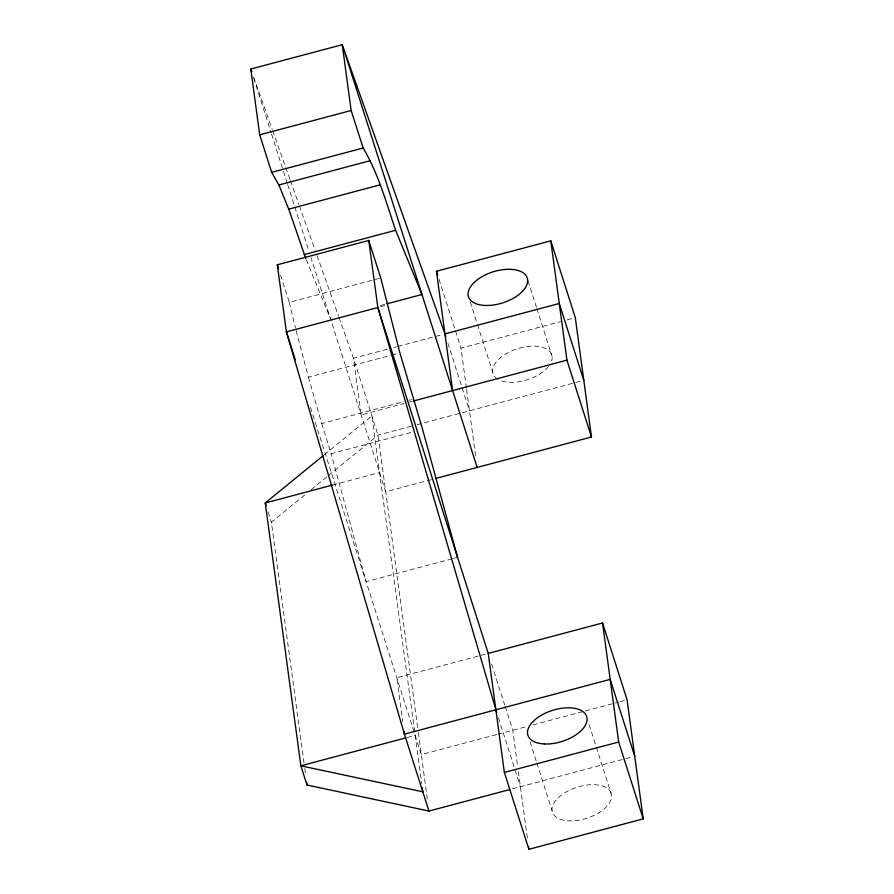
<?xml version="1.0" encoding="UTF-8"?>
<svg xmlns="http://www.w3.org/2000/svg" width="894" height="894" viewBox="0 0 894 894"><rect width="100%" height="100%" fill="white"/><g stroke="black" fill="none" stroke-linecap="round" stroke-linejoin="round"><path stroke-width="0.67" stroke-dasharray="4.47 3.35" d="M324.5 454.599L371.893 415.889L421.711 783.569M303.994 762.895L271.385 522.197L305.849 494.047M311.235 489.644L327.394 476.446M328.478 475.574L378.028 435.11L411.642 426.159M280.615 275.151L289.287 302.328L379.402 278.347M380.274 305.592L385.649 304.161M380.531 306.754L385.906 305.323M387.113 349.297L353.499 358.248L361.176 414.905L404.211 403.462M393.841 347.509L396.534 346.794M397.875 346.436L442.262 334.624M296.149 330.635L308.441 377.212L390.488 355.376M391.829 355.019L397.204 353.588M466.411 388.108L460.991 348.124L560.516 321.639M567.243 319.851L572.618 318.42M308.441 377.212L321.717 423.544L403.753 401.708M409.139 400.277L411.821 399.562M409.586 402.021L412.279 401.305M417.029 424.728L574.384 382.856M575.725 382.498L583.793 380.352M321.717 423.544L331.138 453.727L411.832 432.26M332.501 485.084L379.57 472.557M431.433 479.597L385.705 491.767L311 257.718M452.196 558.761L366.115 581.67L331.138 453.727M453.537 558.404L457.572 557.331M485.543 654.129L396.78 677.741L402.747 721.749M407.105 737.539L415.185 735.393M496.628 734.566L421.309 754.603L309.726 404.948M497.969 734.209L527.561 726.33M532.936 724.9L584.05 711.3M585.391 710.942L613.63 703.433M614.983 703.075L619.017 701.991M620.358 701.634L624.392 700.561M512.34 788.877L632.036 756.95M306.273 259.763L330.512 318.834M253.594 76.929L272.268 129.507M272.726 130.826L285.331 166.318M285.801 167.625L290.002 179.459M290.472 180.778L298.875 204.435M299.345 205.754L315.213 250.443M317.079 255.706L338.558 316.174M339.027 317.493L353.499 358.248L378.028 435.11L418.124 731.091M528.008 280.794L536.467 307.29M536.892 308.62L552.112 356.326M470.255 301.904L477.027 323.114M477.441 324.433L492.672 372.139M589.112 724.621L595.885 745.819M596.309 747.149L611.53 794.855A30.854 16.26 -17.7 0 1 568.852 820.826A30.854 16.26 -17.7 0 1 565.03 792.609A30.854 16.26 -17.7 0 1 611.53 794.855M438.999 279.207L455.068 329.573M455.493 330.892L460.991 348.124M447.905 343.184L469.473 410.771M530.097 741.763L536.434 761.643M536.858 762.973L552.09 810.679M491.622 664.007L504.73 705.087M505.155 706.416L512.765 730.275L517.615 766.069M498.416 717.748L520.42 786.731M253.762 78.337L271.139 132.815M271.564 134.145L283.018 170.016M283.443 171.346L287.253 183.304M287.678 184.633L308.888 251.069M268.111 511.938L271.385 522.197M289.287 302.328L295.478 327.953M466.601 389.493L475.653 456.376M518.364 771.578L527.605 839.779M418.314 732.477L427.466 800.052M304.742 768.427L305.681 775.344M497.757 379.224A30.854 16.26 -17.7 0 1 516.33 349.118A30.854 16.26 -17.7 0 1 551.676 360.807M548.525 366.462A30.854 16.26 -17.7 0 1 498.662 379.738"/><path stroke-width="1.34" d="M323.416 455.471L265.25 502.976L300.865 765.812L307 785.021L428.964 811.059L509.658 789.592M259.707 134.826L351.163 110.498L342.246 44.7L250.789 69.039L259.707 134.826L271.675 172.352L278.906 184.991L288.762 209.151L305.748 258.478M271.675 172.352L363.132 148.024C378.318 173.447 386.197 202.402 395.617 230.283L421.968 294.495L387.001 303.804M278.906 184.991L370.362 160.652M288.762 209.151L380.218 184.812M304.161 254.622L395.617 230.283M428.964 811.059L404.423 734.13L286.404 331.875L277.308 264.803L368.764 240.464L380.743 277.989L399.897 352.873L422.594 429.388L457.572 557.331M452.621 390.577L436.462 271.262L550.782 240.844L575.311 317.705L591.47 437.01L435.467 478.525M477.15 467.439L342.246 44.7L444.944 333.909L559.264 303.491L583.793 380.352M413.62 400.948L566.941 360.148L550.782 240.844M332.501 485.084L265.25 502.976L266.066 505.535M488.236 653.413L602.556 622.984L627.085 699.846L643.211 818.882L528.89 849.3L504.361 772.438L488.236 653.413L377.849 307.536L368.764 240.464M405.764 737.896L300.865 765.812L422.828 791.827L422.27 787.703M504.361 772.438L618.682 742.02L602.556 622.984M251.728 71.665L250.789 69.039L251.639 71.699M566.941 360.148L591.47 437.01M634.718 756.235L610.189 679.373L404.423 734.13L404.043 731.381M618.682 742.02L643.211 818.882M436.462 271.262L437.725 275.24M444.944 333.909L445.793 336.557M351.163 110.498L363.132 148.024M496.718 712.44L377.849 307.536L286.404 331.875L295.311 359.779M277.308 264.803L278.548 268.681M528.522 846.584L528.89 849.3M306.62 782.261L307 785.021M484.917 305.435A30.854 16.26 -17.7 0 0 527.583 279.464A30.854 16.26 -17.7 0 0 481.095 277.218A30.854 16.26 -17.7 0 0 484.917 305.435M544.323 743.964A30.854 16.26 -17.7 0 0 587 717.994A30.854 16.26 -17.7 0 0 540.501 715.759A30.854 16.26 -17.7 0 0 544.323 743.964"/></g></svg>
